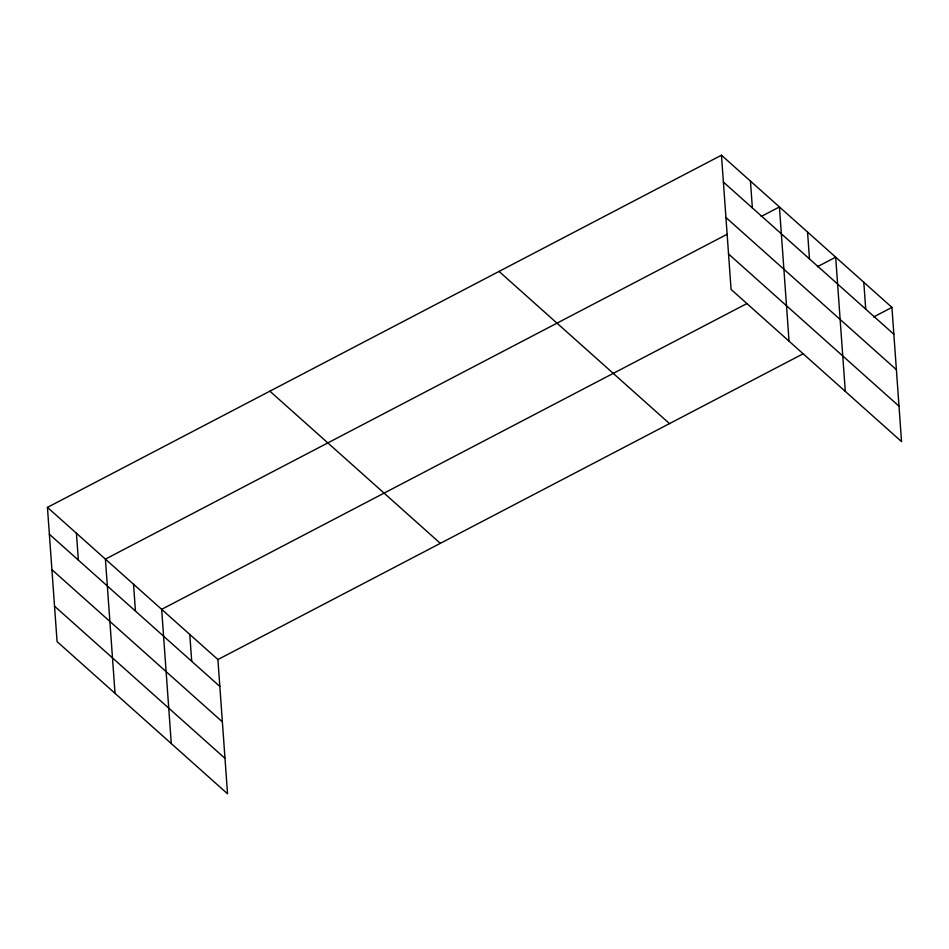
<?xml version="1.0" encoding="UTF-8"?>
<svg xmlns="http://www.w3.org/2000/svg" width="949" height="949" viewBox="0 0 949 949"><rect width="100%" height="100%" fill="white"/><g stroke="black" fill="none" stroke-linecap="round" stroke-linejoin="round"><path stroke-width="1.42" d="M47.45 507.383L217.914 659.555L227.535 793.791L57.07 641.607L47.45 507.383L721.465 155.209L891.93 307.393L901.55 441.617L731.086 289.445L721.465 155.209M727.088 234.296L105.41 559.127L115.031 693.351M761.11 216.526L779.426 206.953L789.046 341.177M746.709 303.656L161.662 609.341L171.283 743.565M817.362 266.74L835.678 257.167L845.298 391.403M217.914 659.555L802.961 353.882M873.614 316.966L891.93 307.393M723.387 182.066L893.851 334.25M725.938 217.499L896.39 369.683M728.547 254L899.011 406.184M499.044 271.426L669.508 423.61M269.872 391.166L440.336 543.35M49.372 534.24L219.836 686.412M51.91 569.673L222.374 721.845M54.532 606.174L224.996 758.358M863.804 282.28L865.725 309.137M807.552 232.066L809.473 258.911M750.445 181.081L752.367 207.938M189.788 634.454L191.71 661.299M133.536 584.228L135.458 611.085M76.43 533.255L78.352 560.1"/></g></svg>
